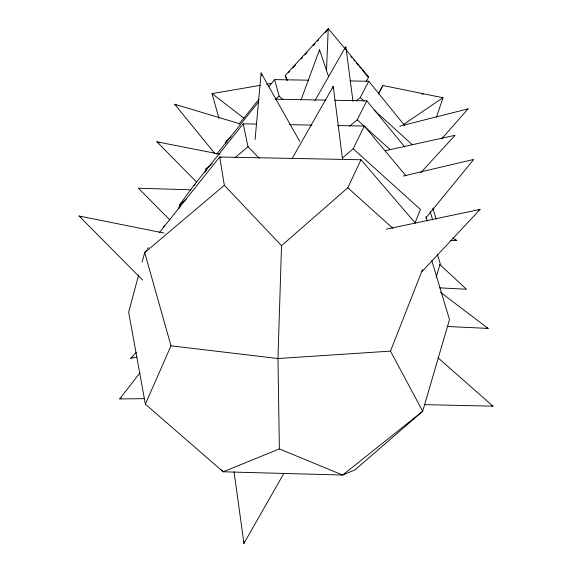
<?xml version="1.0" encoding="UTF-8"?>
<svg xmlns="http://www.w3.org/2000/svg" width="572" height="572" viewBox="0 0 572 572"><rect width="100%" height="100%" fill="white"/><g stroke="black" fill="none" stroke-linecap="round" stroke-linejoin="round"><path stroke-width="0.86" d="M415.322 223.109L361.018 159.76L219.677 157.007L224.338 185.292L281.524 245.681L277.971 358.53L279.372 448.927L342.642 475.046L355.055 469.827L422.687 411.282L449.485 319.634L431.846 260.718M326.526 70.578L328.228 28.6L368.668 76.941L366.18 81.617M255.083 139.454L261.125 72.959L299.714 141.37M332.918 88.102L333.254 86.351L292.206 158.423M234.041 471.721L243.951 543.4L244.294 541.655M138.646 275.046L128.636 312.133L145.367 404.175L223.194 471.793L342.642 475.046L422.687 411.282L390.49 351.122L422.536 269.483M142.135 262.105L144.695 252.617L146.253 250.479M178.664 208.773L179.894 204.483L193.679 185.65L243.229 123.817L256.585 124.067M205.048 172.115L206.077 168.69L212.162 163.52M436.1 277.356L440.218 263.713L437.373 254.304M225.525 143.543L226.305 141.034L231.045 137.001M436.572 116.988L442.993 97.733L382.911 85.514L378.378 94.087M301.015 99.943L319.533 49.757L328.643 76.791M415.122 222.701L420.441 209.438L353.196 148.756L364.335 126.069L406.013 175.854M145.367 404.175L170.985 345.817L144.695 252.617L224.338 185.292M281.524 245.681L347.79 187.766L361.018 159.76M349.685 126.169L357.193 119.834L366.824 100.844L404.819 147.047M356.213 100.937L360.281 97.54L368.754 81.253L404.526 125.34M378.471 93.658L382.575 85.914M314.879 100.693L345.845 46.482L352.967 101.237M243.951 543.4L283.698 473.688M147.297 249.063L148.334 247.64M159.259 232.711L219.677 157.007L221.242 157.729M144.68 398.648L119.734 398.934L139.897 372.915M239.096 124.052L259.066 99.049M269.055 86.551L274.596 79.601L308.351 80.194M216.638 154.254L258.666 101.702M425.775 218.046L473.73 159.445L403.346 176.019M441.613 138.889L468.096 108.866L399.828 126.126M420.749 172.765L455.047 135.292L385.457 150.665M328.228 28.6L285.228 75.49L287.18 80.445M288.517 72.673L289.718 71.364M292.728 68.082L295.738 64.8M301.158 58.895L302.359 57.579M304.769 54.955L307.171 52.331M313.191 45.76L315 43.794M317.403 41.17L318.611 39.854M325.232 32.633L327.634 30.009M422.129 271.428L480.072 209.402L386.565 229.122M136.844 357.15L130.702 358.258L136.272 352.466M342.399 158.001L353.196 148.756M275.761 98.977L279.15 96.096L274.596 79.601M186.029 199.285L179.894 204.483L180.409 206.192M235.078 157.715L248.026 146.747L243.229 123.817M193.679 185.65L195.031 184.506M163.42 227.027L164.779 225.876M403.639 124.403L442.993 97.733M130.702 358.258L132.203 357.3M119.734 398.934L121.285 398.048M466.502 109.66L468.096 108.866M478.457 210.16L480.072 209.402M279.372 448.927L223.194 471.793L221.643 469.898M218.962 118.383L212.069 93.601L260.281 85.342M266.416 84.291L270.799 83.541M390.49 351.122L277.971 358.53L170.985 345.817M450.436 240.447L456.685 240.469L452.974 238.009M350.1 80.924L368.754 81.253M275.125 99.192L325.868 100.107M334.77 100.272L366.824 100.844M289.532 124.675L311.797 125.089M337.623 125.575L364.335 126.069M424.195 404.633L492.921 406.163L437.973 357.75M190.926 189.811L138.374 188.195L169.734 219.862M447.104 326.49L488.13 328.421L440.469 292.263M439.711 287.866L466.466 289.239L439.632 264.343M196.382 181.867L156.935 141.82L220.027 154.211M142.571 280.023L79.079 216.03L163.95 233.04M421.514 93.829L423.244 94.18M214.729 153.382L174.696 104.254L239.668 123.745M79.079 216.03L81.603 216.938M156.935 141.82L159.416 142.8M455.047 239.754L456.685 240.469M486.5 327.685L488.13 328.421M174.696 104.254L176.283 105.069M491.362 405.291L492.921 406.163M212.069 93.601L244.029 118.332M347.79 187.766L392.907 228.335M357.193 119.834L390.097 149.599M360.281 97.54L364.221 101.108M374.067 110.038L412.155 144.559M279.15 96.096L282.99 99.8M248.026 146.747L259.23 158.129M350.872 56.421L352.009 57.779M353.703 59.81L354.833 61.161M356.535 63.192L358.229 65.222M359.366 66.574L361.061 68.604M362.19 69.956L368.418 77.399M285.507 75.954L287.123 80.059M226.305 141.034L226.848 142.728M206.077 168.69L206.599 170.385M432.825 208.179L436.193 219.162M430.158 211.504L432.739 219.991M426.004 216.681L427.298 220.956M261.125 72.959L261.883 75.533M333.254 86.351L342.585 159.674M319.533 49.757L319.562 51.537"/></g></svg>
